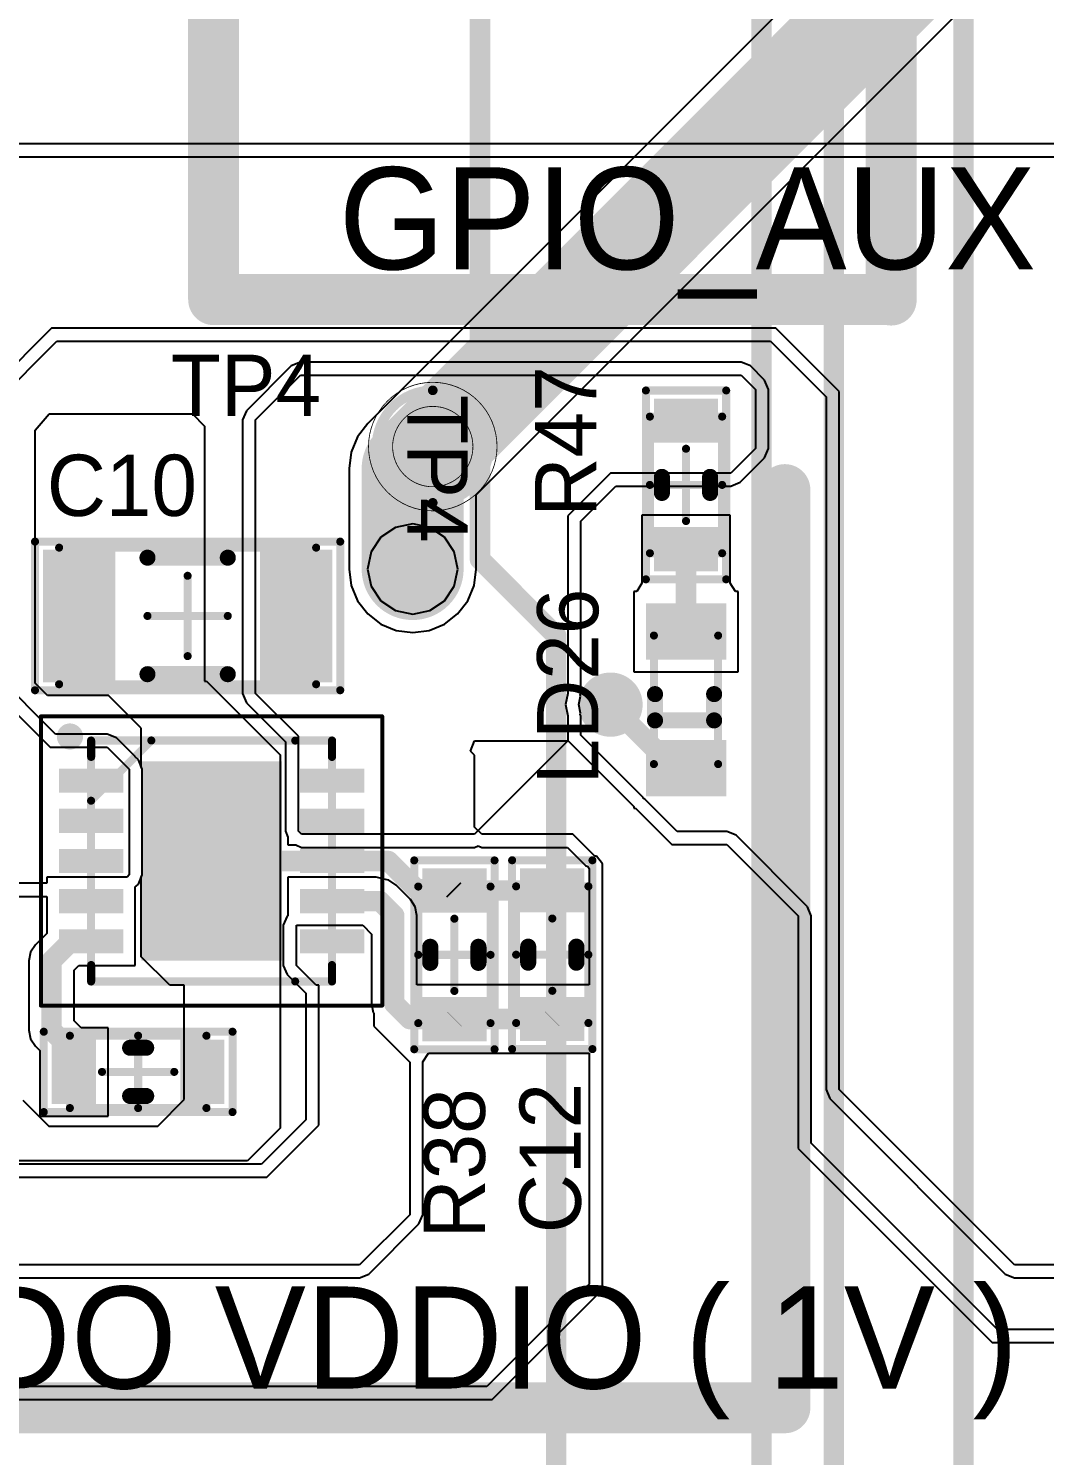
# Model space of a CAD drawing. Header units: millimetres. Extents: x 307 to 423, y 231 to 400.
# Drawn here: x 366.86 to 379.51, y 300.46 to 318.22 of the extents above; entities that cross this region are included whole.
import ezdxf

# ---------------------------------------------------------------- set-up
doc = ezdxf.new("R2010")
doc.units = ezdxf.units.MM
for name, color, linetype in [('BottomLayer', 5, 'Continuous'), ('Mechanical13', 56, 'Continuous'), ('Mechanical14', 56, 'Continuous'), ('Mechanical15', 56, 'Continuous'), ('Mechanical16', 56, 'Continuous'), ('Mechanical8', 56, 'Continuous'), ('MidLayer1', 16, 'Continuous'), ('MidLayer2', 76, 'Continuous'), ('MultiLayer', 9, 'Continuous'), ('TopLayer', 1, 'Continuous'), ('TopOverlay', 2, 'Continuous'), ('TopPaste', 8, 'Continuous'), ('TopSolder', 216, 'Continuous'), ('ViaHoleLayer', 16, 'Continuous')]:
    doc.layers.add(name, color=color, linetype=linetype)

# ---------------------------------------------------------------- blocks, each defined once
blk = doc.blocks.new('TP_SMD_1MM_391')
at = {"layer": 'Mechanical14'}
for points, const_width in [([(0.5, 0, 1), (-0.5, 0, 1)], 0.01), ([(-0.502, 0, 1), (-0.497, 0, 1)], 0.005), ([(0.497, 0, 1), (0.502, 0, 1)], 0.005)]:
    blk.add_lwpolyline(points, format="xyb", close=True, dxfattribs=dict(at, const_width=const_width))
at = {"layer": 'Mechanical16'}
for points, const_width in [([(0.8, 0, 1), (-0.8, 0, 1)], 0.01), ([(-0.803, 0, 1), (-0.798, 0, 1)], 0.005), ([(0.798, 0, 1), (0.803, 0, 1)], 0.005)]:
    blk.add_lwpolyline(points, format="xyb", close=True, dxfattribs=dict(at, const_width=const_width))
at = {"layer": 'TopLayer', "const_width": 0.5}
blk.add_lwpolyline([(-0.25, 0, 1), (0.25, 0, 1)], format="xyb", close=True, dxfattribs=at)
at = {"layer": 'TopOverlay'}
for points, const_width in [([(0.7, 0, 1), (-0.7, 0, 1)], 0.12), ([(-0.73, 0, 1), (-0.67, 0, 1)], 0.06), ([(0.67, 0, 1), (0.73, 0, 1)], 0.06)]:
    blk.add_lwpolyline(points, format="xyb", close=True, dxfattribs=dict(at, const_width=const_width))
at = {"layer": 'TopSolder', "const_width": 0.55}
blk.add_lwpolyline([(-0.275, 0, 1), (0.275, 0, 1)], format="xyb", close=True, dxfattribs=at)
at = {"layer": 'Mechanical14'}
blk.add_text('TP4', height=0.75, rotation=180, dxfattribs=at).set_placement((0.642, 0.315))
blk = doc.blocks.new('CC_NM_0603_403')
at = {"layer": 'Mechanical15', "const_width": 0.1}
for points in [[(-1.175, -0.5), (-1.175, 0.5)], [(1.175, 0.5), (-1.175, 0.5)], [(1.175, -0.5), (1.175, 0.5)], [(0, -0.45), (0, 0.45)], [(0.45, 0), (-0.45, 0)], [(1.175, -0.5), (-1.175, -0.5)]]:
    blk.add_lwpolyline(points, dxfattribs=at)
at = {"layer": 'Mechanical15', "const_width": 0.05}
for points in [[(-1.2, 0.5, 1), (-1.15, 0.5, 1)], [(-1.2, 0.5, 1), (-1.15, 0.5, 1)], [(1.15, 0.5, 1), (1.2, 0.5, 1)], [(1.15, 0.5, 1), (1.2, 0.5, 1)], [(-0.025, 0.45, 1), (0.025, 0.45, 1)], [(-0.475, 0, 1), (-0.425, 0, 1)], [(0.425, 0, 1), (0.475, 0, 1)], [(-1.2, -0.5, 1), (-1.15, -0.5, 1)], [(-1.2, -0.5, 1), (-1.15, -0.5, 1)], [(-0.025, -0.45, 1), (0.025, -0.45, 1)], [(1.15, -0.5, 1), (1.2, -0.5, 1)], [(1.15, -0.5, 1), (1.2, -0.5, 1)]]:
    blk.add_lwpolyline(points, format="xyb", close=True, dxfattribs=at)
at = {"layer": 'Mechanical8', "const_width": 0.1}
for points in [[(-0.85, -0.45), (-0.85, 0.45)], [(0.85, 0.45), (-0.85, 0.45)], [(0.85, -0.45), (0.85, 0.45)], [(0.85, -0.45), (-0.85, -0.45)]]:
    blk.add_lwpolyline(points, dxfattribs=at)
at = {"layer": 'Mechanical8', "const_width": 0.05}
for points in [[(-0.875, 0.45, 1), (-0.825, 0.45, 1)], [(-0.875, 0.45, 1), (-0.825, 0.45, 1)], [(0.825, 0.45, 1), (0.875, 0.45, 1)], [(0.825, 0.45, 1), (0.875, 0.45, 1)], [(-0.875, -0.45, 1), (-0.825, -0.45, 1)], [(-0.875, -0.45, 1), (-0.825, -0.45, 1)], [(0.825, -0.45, 1), (0.875, -0.45, 1)], [(0.825, -0.45, 1), (0.875, -0.45, 1)]]:
    blk.add_lwpolyline(points, format="xyb", close=True, dxfattribs=at)
at = {"layer": 'TopLayer'}
for points in [[(-0.525, -0.4), (-0.525, 0.4), (-1.075, -0.4), (-1.075, 0.4)], [(1.075, -0.4), (1.075, 0.4), (0.525, -0.4), (0.525, 0.4)]]:
    blk.add_solid(points, dxfattribs=at)
at = {"layer": 'TopOverlay', "const_width": 0.2}
for points in [[(0.1, 0.3), (-0.1, 0.3)], [(0.1, -0.3), (-0.1, -0.3)]]:
    blk.add_lwpolyline(points, dxfattribs=at)
at = {"layer": 'TopOverlay', "const_width": 0.1}
for points in [[(-0.15, 0.3, 1), (-0.05, 0.3, 1)], [(0.05, 0.3, 1), (0.15, 0.3, 1)], [(-0.15, -0.3, 1), (-0.05, -0.3, 1)], [(0.05, -0.3, 1), (0.15, -0.3, 1)]]:
    blk.add_lwpolyline(points, format="xyb", close=True, dxfattribs=at)
at = {"layer": 'TopPaste'}
for points in [[(-0.525, -0.4), (-0.525, 0.4), (-1.075, -0.4), (-1.075, 0.4)], [(1.075, -0.4), (1.075, 0.4), (0.525, -0.4), (0.525, 0.4)]]:
    blk.add_solid(points, dxfattribs=at)
at = {"layer": 'TopSolder'}
for points in [[(-0.525, -0.4), (-0.525, 0.4), (-1.075, -0.4), (-1.075, 0.4)], [(1.075, -0.4), (1.075, 0.4), (0.525, -0.4), (0.525, 0.4)]]:
    blk.add_solid(points, dxfattribs=at)
blk = doc.blocks.new('CC_NM_0603_411')
at = {"layer": 'Mechanical15', "const_width": 0.1}
for points in [[(-1.175, -0.5), (-1.175, 0.5)], [(1.175, 0.5), (-1.175, 0.5)], [(1.175, -0.5), (1.175, 0.5)], [(0, -0.45), (0, 0.45)], [(0.45, 0), (-0.45, 0)], [(1.175, -0.5), (-1.175, -0.5)]]:
    blk.add_lwpolyline(points, dxfattribs=at)
at = {"layer": 'Mechanical15', "const_width": 0.05}
for points in [[(-1.2, 0.5, 1), (-1.15, 0.5, 1)], [(-1.2, 0.5, 1), (-1.15, 0.5, 1)], [(1.15, 0.5, 1), (1.2, 0.5, 1)], [(1.15, 0.5, 1), (1.2, 0.5, 1)], [(-0.025, 0.45, 1), (0.025, 0.45, 1)], [(-0.475, 0, 1), (-0.425, 0, 1)], [(0.425, 0, 1), (0.475, 0, 1)], [(-1.2, -0.5, 1), (-1.15, -0.5, 1)], [(-1.2, -0.5, 1), (-1.15, -0.5, 1)], [(-0.025, -0.45, 1), (0.025, -0.45, 1)], [(1.15, -0.5, 1), (1.2, -0.5, 1)], [(1.15, -0.5, 1), (1.2, -0.5, 1)]]:
    blk.add_lwpolyline(points, format="xyb", close=True, dxfattribs=at)
at = {"layer": 'Mechanical8', "const_width": 0.1}
for points in [[(-0.85, -0.45), (-0.85, 0.45)], [(0.85, 0.45), (-0.85, 0.45)], [(0.85, -0.45), (0.85, 0.45)], [(0.85, -0.45), (-0.85, -0.45)]]:
    blk.add_lwpolyline(points, dxfattribs=at)
at = {"layer": 'Mechanical8', "const_width": 0.05}
for points in [[(-0.875, 0.45, 1), (-0.825, 0.45, 1)], [(-0.875, 0.45, 1), (-0.825, 0.45, 1)], [(0.825, 0.45, 1), (0.875, 0.45, 1)], [(0.825, 0.45, 1), (0.875, 0.45, 1)], [(-0.875, -0.45, 1), (-0.825, -0.45, 1)], [(-0.875, -0.45, 1), (-0.825, -0.45, 1)], [(0.825, -0.45, 1), (0.875, -0.45, 1)], [(0.825, -0.45, 1), (0.875, -0.45, 1)]]:
    blk.add_lwpolyline(points, format="xyb", close=True, dxfattribs=at)
at = {"layer": 'TopLayer'}
for points in [[(-0.525, -0.4), (-0.525, 0.4), (-1.075, -0.4), (-1.075, 0.4)], [(1.075, -0.4), (1.075, 0.4), (0.525, -0.4), (0.525, 0.4)]]:
    blk.add_solid(points, dxfattribs=at)
at = {"layer": 'TopOverlay', "const_width": 0.2}
for points in [[(0.1, 0.3), (-0.1, 0.3)], [(0.1, -0.3), (-0.1, -0.3)]]:
    blk.add_lwpolyline(points, dxfattribs=at)
at = {"layer": 'TopOverlay', "const_width": 0.1}
for points in [[(-0.15, 0.3, 1), (-0.05, 0.3, 1)], [(0.05, 0.3, 1), (0.15, 0.3, 1)], [(-0.15, -0.3, 1), (-0.05, -0.3, 1)], [(0.05, -0.3, 1), (0.15, -0.3, 1)]]:
    blk.add_lwpolyline(points, format="xyb", close=True, dxfattribs=at)
at = {"layer": 'TopPaste'}
for points in [[(-0.525, -0.4), (-0.525, 0.4), (-1.075, -0.4), (-1.075, 0.4)], [(1.075, -0.4), (1.075, 0.4), (0.525, -0.4), (0.525, 0.4)]]:
    blk.add_solid(points, dxfattribs=at)
at = {"layer": 'TopSolder'}
for points in [[(-0.525, -0.4), (-0.525, 0.4), (-1.075, -0.4), (-1.075, 0.4)], [(1.075, -0.4), (1.075, 0.4), (0.525, -0.4), (0.525, 0.4)]]:
    blk.add_solid(points, dxfattribs=at)
blk = doc.blocks.new('LED_0603_GREEN_413')
at = {"layer": 'Mechanical8', "const_width": 0.1}
for points in [[(0.8, 0.4), (-0.8, 0.4)], [(-0.8, -0.4), (-0.8, 0.4)], [(0.8, -0.4), (0.8, 0.4)], [(0.8, -0.4), (-0.8, -0.4)]]:
    blk.add_lwpolyline(points, dxfattribs=at)
at = {"layer": 'Mechanical8', "const_width": 0.05}
for points in [[(-0.825, 0.4, 1), (-0.775, 0.4, 1)], [(-0.825, 0.4, 1), (-0.775, 0.4, 1)], [(0.775, 0.4, 1), (0.825, 0.4, 1)], [(0.775, 0.4, 1), (0.825, 0.4, 1)], [(-0.825, -0.4, 1), (-0.775, -0.4, 1)], [(-0.825, -0.4, 1), (-0.775, -0.4, 1)], [(0.775, -0.4, 1), (0.825, -0.4, 1)], [(0.775, -0.4, 1), (0.825, -0.4, 1)]]:
    blk.add_lwpolyline(points, format="xyb", close=True, dxfattribs=at)
at = {"layer": 'TopLayer'}
for points in [[(-0.5, -0.5), (-0.5, 0.5), (-1.2, -0.5), (-1.2, 0.5)], [(1.2, -0.5), (1.2, 0.5), (0.5, -0.5), (0.5, 0.5)]]:
    blk.add_solid(points, dxfattribs=at)
at = {"layer": 'TopOverlay', "const_width": 0.2}
for points in [[(0.256, 0.35), (-0.071, 0.35)], [(0.256, -0.386), (0.256, 0.35)], [(0.256, -0.386), (-0.071, -0.386)]]:
    blk.add_lwpolyline(points, dxfattribs=at)
at = {"layer": 'TopOverlay', "const_width": 0.1}
for points in [[(-0.121, 0.35, 1), (-0.021, 0.35, 1)], [(0.206, 0.35, 1), (0.306, 0.35, 1)], [(0.206, 0.35, 1), (0.306, 0.35, 1)], [(-0.121, -0.386, 1), (-0.021, -0.386, 1)], [(0.206, -0.386, 1), (0.306, -0.386, 1)], [(0.206, -0.386, 1), (0.306, -0.386, 1)]]:
    blk.add_lwpolyline(points, format="xyb", close=True, dxfattribs=at)
at = {"layer": 'TopPaste'}
for points in [[(-0.5, -0.5), (-0.5, 0.5), (-1.2, -0.5), (-1.2, 0.5)], [(1.2, -0.5), (1.2, 0.5), (0.5, -0.5), (0.5, 0.5)]]:
    blk.add_solid(points, dxfattribs=at)
at = {"layer": 'TopSolder'}
for points in [[(-0.5, -0.5), (-0.5, 0.5), (-1.2, -0.5), (-1.2, 0.5)], [(1.2, -0.5), (1.2, 0.5), (0.5, -0.5), (0.5, 0.5)]]:
    blk.add_solid(points, dxfattribs=at)
blk = doc.blocks.new('CC_NM_0603_424')
at = {"layer": 'Mechanical15', "const_width": 0.1}
for points in [[(1.175, 0.5), (-1.175, 0.5)], [(-1.175, 0.5), (-1.175, -0.5)], [(1.175, 0.5), (1.175, -0.5)], [(0, 0.45), (0, -0.45)], [(0.45, 0), (-0.45, 0)], [(1.175, -0.5), (-1.175, -0.5)]]:
    blk.add_lwpolyline(points, dxfattribs=at)
at = {"layer": 'Mechanical15', "const_width": 0.05}
for points in [[(-1.2, 0.5, 1), (-1.15, 0.5, 1)], [(-1.2, 0.5, 1), (-1.15, 0.5, 1)], [(1.15, 0.5, 1), (1.2, 0.5, 1)], [(1.15, 0.5, 1), (1.2, 0.5, 1)], [(-0.025, 0.45, 1), (0.025, 0.45, 1)], [(-0.475, 0, 1), (-0.425, 0, 1)], [(0.425, 0, 1), (0.475, 0, 1)], [(-1.2, -0.5, 1), (-1.15, -0.5, 1)], [(-1.2, -0.5, 1), (-1.15, -0.5, 1)], [(-0.025, -0.45, 1), (0.025, -0.45, 1)], [(1.15, -0.5, 1), (1.2, -0.5, 1)], [(1.15, -0.5, 1), (1.2, -0.5, 1)]]:
    blk.add_lwpolyline(points, format="xyb", close=True, dxfattribs=at)
at = {"layer": 'Mechanical8', "const_width": 0.1}
for points in [[(0.85, 0.45), (-0.85, 0.45)], [(-0.85, 0.45), (-0.85, -0.45)], [(0.85, 0.45), (0.85, -0.45)], [(0.85, -0.45), (-0.85, -0.45)]]:
    blk.add_lwpolyline(points, dxfattribs=at)
at = {"layer": 'Mechanical8', "const_width": 0.05}
for points in [[(-0.875, 0.45, 1), (-0.825, 0.45, 1)], [(-0.875, 0.45, 1), (-0.825, 0.45, 1)], [(0.825, 0.45, 1), (0.875, 0.45, 1)], [(0.825, 0.45, 1), (0.875, 0.45, 1)], [(-0.875, -0.45, 1), (-0.825, -0.45, 1)], [(-0.875, -0.45, 1), (-0.825, -0.45, 1)], [(0.825, -0.45, 1), (0.875, -0.45, 1)], [(0.825, -0.45, 1), (0.875, -0.45, 1)]]:
    blk.add_lwpolyline(points, format="xyb", close=True, dxfattribs=at)
at = {"layer": 'TopLayer'}
for points in [[(-0.525, -0.4), (-0.525, 0.4), (-1.075, -0.4), (-1.075, 0.4)], [(1.075, -0.4), (1.075, 0.4), (0.525, -0.4), (0.525, 0.4)]]:
    blk.add_solid(points, dxfattribs=at)
at = {"layer": 'TopOverlay', "const_width": 0.2}
for points in [[(0.1, 0.3), (-0.1, 0.3)], [(0.1, -0.3), (-0.1, -0.3)]]:
    blk.add_lwpolyline(points, dxfattribs=at)
at = {"layer": 'TopOverlay', "const_width": 0.1}
for points in [[(-0.15, 0.3, 1), (-0.05, 0.3, 1)], [(0.05, 0.3, 1), (0.15, 0.3, 1)], [(-0.15, -0.3, 1), (-0.05, -0.3, 1)], [(0.05, -0.3, 1), (0.15, -0.3, 1)]]:
    blk.add_lwpolyline(points, format="xyb", close=True, dxfattribs=at)
at = {"layer": 'TopPaste'}
for points in [[(-0.525, -0.4), (-0.525, 0.4), (-1.075, -0.4), (-1.075, 0.4)], [(1.075, -0.4), (1.075, 0.4), (0.525, -0.4), (0.525, 0.4)]]:
    blk.add_solid(points, dxfattribs=at)
at = {"layer": 'TopSolder'}
for points in [[(-0.525, -0.4), (-0.525, 0.4), (-1.075, -0.4), (-1.075, 0.4)], [(1.075, -0.4), (1.075, 0.4), (0.525, -0.4), (0.525, 0.4)]]:
    blk.add_solid(points, dxfattribs=at)
blk = doc.blocks.new('CC_NM_0603_425')
at = {"layer": 'Mechanical15', "const_width": 0.1}
for points in [[(-1.175, -0.5), (-1.175, 0.5)], [(1.175, 0.5), (-1.175, 0.5)], [(1.175, -0.5), (1.175, 0.5)], [(0, -0.45), (0, 0.45)], [(0.45, 0), (-0.45, 0)], [(1.175, -0.5), (-1.175, -0.5)]]:
    blk.add_lwpolyline(points, dxfattribs=at)
at = {"layer": 'Mechanical15', "const_width": 0.05}
for points in [[(-1.2, 0.5, 1), (-1.15, 0.5, 1)], [(-1.2, 0.5, 1), (-1.15, 0.5, 1)], [(1.15, 0.5, 1), (1.2, 0.5, 1)], [(1.15, 0.5, 1), (1.2, 0.5, 1)], [(-0.025, 0.45, 1), (0.025, 0.45, 1)], [(-0.475, 0, 1), (-0.425, 0, 1)], [(0.425, 0, 1), (0.475, 0, 1)], [(-1.2, -0.5, 1), (-1.15, -0.5, 1)], [(-1.2, -0.5, 1), (-1.15, -0.5, 1)], [(-0.025, -0.45, 1), (0.025, -0.45, 1)], [(1.15, -0.5, 1), (1.2, -0.5, 1)], [(1.15, -0.5, 1), (1.2, -0.5, 1)]]:
    blk.add_lwpolyline(points, format="xyb", close=True, dxfattribs=at)
at = {"layer": 'Mechanical8', "const_width": 0.1}
for points in [[(-0.85, -0.45), (-0.85, 0.45)], [(0.85, 0.45), (-0.85, 0.45)], [(0.85, -0.45), (0.85, 0.45)], [(0.85, -0.45), (-0.85, -0.45)]]:
    blk.add_lwpolyline(points, dxfattribs=at)
at = {"layer": 'Mechanical8', "const_width": 0.05}
for points in [[(-0.875, 0.45, 1), (-0.825, 0.45, 1)], [(-0.875, 0.45, 1), (-0.825, 0.45, 1)], [(0.825, 0.45, 1), (0.875, 0.45, 1)], [(0.825, 0.45, 1), (0.875, 0.45, 1)], [(-0.875, -0.45, 1), (-0.825, -0.45, 1)], [(-0.875, -0.45, 1), (-0.825, -0.45, 1)], [(0.825, -0.45, 1), (0.875, -0.45, 1)], [(0.825, -0.45, 1), (0.875, -0.45, 1)]]:
    blk.add_lwpolyline(points, format="xyb", close=True, dxfattribs=at)
at = {"layer": 'TopLayer'}
for points in [[(-0.525, -0.4), (-0.525, 0.4), (-1.075, -0.4), (-1.075, 0.4)], [(1.075, -0.4), (1.075, 0.4), (0.525, -0.4), (0.525, 0.4)]]:
    blk.add_solid(points, dxfattribs=at)
at = {"layer": 'TopOverlay', "const_width": 0.2}
for points in [[(0.1, 0.3), (-0.1, 0.3)], [(0.1, -0.3), (-0.1, -0.3)]]:
    blk.add_lwpolyline(points, dxfattribs=at)
at = {"layer": 'TopOverlay', "const_width": 0.1}
for points in [[(-0.15, 0.3, 1), (-0.05, 0.3, 1)], [(0.05, 0.3, 1), (0.15, 0.3, 1)], [(-0.15, -0.3, 1), (-0.05, -0.3, 1)], [(0.05, -0.3, 1), (0.15, -0.3, 1)]]:
    blk.add_lwpolyline(points, format="xyb", close=True, dxfattribs=at)
at = {"layer": 'TopPaste'}
for points in [[(-0.525, -0.4), (-0.525, 0.4), (-1.075, -0.4), (-1.075, 0.4)], [(1.075, -0.4), (1.075, 0.4), (0.525, -0.4), (0.525, 0.4)]]:
    blk.add_solid(points, dxfattribs=at)
at = {"layer": 'TopSolder'}
for points in [[(-0.525, -0.4), (-0.525, 0.4), (-1.075, -0.4), (-1.075, 0.4)], [(1.075, -0.4), (1.075, 0.4), (0.525, -0.4), (0.525, 0.4)]]:
    blk.add_solid(points, dxfattribs=at)
blk = doc.blocks.new('CC_NM_1206_427')
at = {"layer": 'Mechanical15', "const_width": 0.1}
for points in [[(-1.9, -0.925), (-1.9, 0.925)], [(-1.9, 0.925), (1.9, 0.925)], [(1.9, -0.925), (1.9, 0.925)], [(0, -0.5), (0, 0.5)], [(-0.5, 0), (0.5, 0)], [(-1.9, -0.925), (1.9, -0.925)]]:
    blk.add_lwpolyline(points, dxfattribs=at)
at = {"layer": 'Mechanical15', "const_width": 0.05}
for points in [[(-1.925, 0.925, 1), (-1.875, 0.925, 1)], [(-1.925, 0.925, 1), (-1.875, 0.925, 1)], [(1.875, 0.925, 1), (1.925, 0.925, 1)], [(1.875, 0.925, 1), (1.925, 0.925, 1)], [(-0.025, 0.5, 1), (0.025, 0.5, 1)], [(-0.525, 0, 1), (-0.475, 0, 1)], [(0.475, 0, 1), (0.525, 0, 1)], [(-0.025, -0.5, 1), (0.025, -0.5, 1)], [(-1.925, -0.925, 1), (-1.875, -0.925, 1)], [(-1.925, -0.925, 1), (-1.875, -0.925, 1)], [(1.875, -0.925, 1), (1.925, -0.925, 1)], [(1.875, -0.925, 1), (1.925, -0.925, 1)]]:
    blk.add_lwpolyline(points, format="xyb", close=True, dxfattribs=at)
at = {"layer": 'Mechanical8', "const_width": 0.1}
for points in [[(-1.6, -0.85), (-1.6, 0.85)], [(-1.6, 0.85), (1.6, 0.85)], [(1.6, -0.85), (1.6, 0.85)], [(-1.6, -0.85), (1.6, -0.85)]]:
    blk.add_lwpolyline(points, dxfattribs=at)
at = {"layer": 'Mechanical8', "const_width": 0.05}
for points in [[(-1.625, 0.85, 1), (-1.575, 0.85, 1)], [(-1.625, 0.85, 1), (-1.575, 0.85, 1)], [(1.575, 0.85, 1), (1.625, 0.85, 1)], [(1.575, 0.85, 1), (1.625, 0.85, 1)], [(-1.625, -0.85, 1), (-1.575, -0.85, 1)], [(-1.625, -0.85, 1), (-1.575, -0.85, 1)], [(1.575, -0.85, 1), (1.625, -0.85, 1)], [(1.575, -0.85, 1), (1.625, -0.85, 1)]]:
    blk.add_lwpolyline(points, format="xyb", close=True, dxfattribs=at)
at = {"layer": 'TopLayer'}
for points in [[(-0.9, -0.825), (-0.9, 0.825), (-1.8, -0.825), (-1.8, 0.825)], [(1.8, -0.825), (1.8, 0.825), (0.9, -0.825), (0.9, 0.825)]]:
    blk.add_solid(points, dxfattribs=at)
at = {"layer": 'TopOverlay', "const_width": 0.2}
for points in [[(-0.5, 0.725), (0.5, 0.725)], [(-0.5, -0.725), (0.5, -0.725)]]:
    blk.add_lwpolyline(points, dxfattribs=at)
at = {"layer": 'TopOverlay', "const_width": 0.1}
for points in [[(-0.55, 0.725, 1), (-0.45, 0.725, 1)], [(0.45, 0.725, 1), (0.55, 0.725, 1)], [(-0.55, -0.725, 1), (-0.45, -0.725, 1)], [(0.45, -0.725, 1), (0.55, -0.725, 1)]]:
    blk.add_lwpolyline(points, format="xyb", close=True, dxfattribs=at)
at = {"layer": 'TopPaste'}
for points in [[(-0.9, -0.825), (-0.9, 0.825), (-1.8, -0.825), (-1.8, 0.825)], [(1.8, -0.825), (1.8, 0.825), (0.9, -0.825), (0.9, 0.825)]]:
    blk.add_solid(points, dxfattribs=at)
at = {"layer": 'TopSolder'}
for points in [[(-0.9, -0.825), (-0.9, 0.825), (-1.8, -0.825), (-1.8, 0.825)], [(1.8, -0.825), (1.8, 0.825), (0.9, -0.825), (0.9, 0.825)]]:
    blk.add_solid(points, dxfattribs=at)
blk = doc.blocks.new('SON50P300X300X80_11N_431')
at = {"layer": 'Mechanical13', "const_width": 0.1}
for points in [[(-1.5, -1.5), (-1.5, 1.5)], [(-1.5, 0.75), (-0.75, 1.5)], [(-1.5, 1.5), (1.5, 1.5)], [(1.5, -1.5), (1.5, 1.5)], [(-1.5, -1.5), (1.5, -1.5)]]:
    blk.add_lwpolyline(points, dxfattribs=at)
at = {"layer": 'Mechanical13', "const_width": 0.05}
for points in [[(-1.525, 1.5, 1), (-1.475, 1.5, 1)], [(-1.525, 1.5, 1), (-1.475, 1.5, 1)], [(-0.775, 1.5, 1), (-0.725, 1.5, 1)], [(1.475, 1.5, 1), (1.525, 1.5, 1)], [(1.475, 1.5, 1), (1.525, 1.5, 1)], [(-1.525, 0.75, 1), (-1.475, 0.75, 1)], [(-1.525, -1.5, 1), (-1.475, -1.5, 1)], [(-1.525, -1.5, 1), (-1.475, -1.5, 1)], [(1.475, -1.5, 1), (1.525, -1.5, 1)], [(1.475, -1.5, 1), (1.525, -1.5, 1)]]:
    blk.add_lwpolyline(points, format="xyb", close=True, dxfattribs=at)
at = {"layer": 'Mechanical15', "const_width": 0.05}
for points in [[(-2.125, -1.8), (-2.125, 1.8)], [(-2.125, 1.8), (2.125, 1.8)], [(2.125, -1.8), (2.125, 1.8)], [(-2.125, -1.8), (2.125, -1.8)]]:
    blk.add_lwpolyline(points, dxfattribs=at)
at = {"layer": 'Mechanical15', "const_width": 0.025}
for points in [[(-2.137, 1.8, 1), (-2.113, 1.8, 1)], [(-2.137, 1.8, 1), (-2.113, 1.8, 1)], [(2.113, 1.8, 1), (2.137, 1.8, 1)], [(2.113, 1.8, 1), (2.137, 1.8, 1)], [(-2.137, -1.8, 1), (-2.113, -1.8, 1)], [(-2.137, -1.8, 1), (-2.113, -1.8, 1)], [(2.113, -1.8, 1), (2.137, -1.8, 1)], [(2.113, -1.8, 1), (2.137, -1.8, 1)]]:
    blk.add_lwpolyline(points, format="xyb", close=True, dxfattribs=at)
at = {"layer": 'TopLayer'}
for points in [[(-1.9, 0.85), (-1.1, 0.85), (-1.9, 1.15), (-1.1, 1.15)], [(-0.875, -1.24), (0.875, -1.24), (-0.875, 1.24), (0.875, 1.24)], [(1.1, 0.85), (1.9, 0.85), (1.1, 1.15), (1.9, 1.15)], [(-1.9, 0.35), (-1.1, 0.35), (-1.9, 0.65), (-1.1, 0.65)], [(1.1, 0.35), (1.9, 0.35), (1.1, 0.65), (1.9, 0.65)], [(-1.9, -0.15), (-1.1, -0.15), (-1.9, 0.15), (-1.1, 0.15)], [(1.1, -0.15), (1.9, -0.15), (1.1, 0.15), (1.9, 0.15)], [(-1.9, -0.65), (-1.1, -0.65), (-1.9, -0.35), (-1.1, -0.35)], [(1.1, -0.65), (1.9, -0.65), (1.1, -0.35), (1.9, -0.35)], [(-1.9, -1.15), (-1.1, -1.15), (-1.9, -0.85), (-1.1, -0.85)], [(1.1, -1.15), (1.9, -1.15), (1.1, -0.85), (1.9, -0.85)]]:
    blk.add_solid(points, dxfattribs=at)
at = {"layer": 'TopOverlay'}
for points, const_width in [([(-1.727, 1.549, 1), (-1.799, 1.549, 1)], 0.254), ([(-1.863, 1.549, 1), (-1.736, 1.549, 1)], 0.127), ([(-1.791, 1.549, 1), (-1.664, 1.549, 1)], 0.127), ([(-1.524, 1.499, 1), (-1.474, 1.499, 1)], 0.05), ([(-1.524, 1.499, 1), (-1.474, 1.499, 1)], 0.05), ([(1.016, 1.499, 1), (1.066, 1.499, 1)], 0.05), ([(1.016, 1.499, 1), (1.066, 1.499, 1)], 0.05), ([(1.474, 1.499, 1), (1.524, 1.499, 1)], 0.05), ([(1.474, 1.499, 1), (1.524, 1.499, 1)], 0.05), ([(-1.524, 1.295, 1), (-1.474, 1.295, 1)], 0.05), ([(1.474, 1.295, 1), (1.524, 1.295, 1)], 0.05), ([(-1.524, -1.295, 1), (-1.474, -1.295, 1)], 0.05), ([(1.474, -1.295, 1), (1.524, -1.295, 1)], 0.05), ([(-1.524, -1.499, 1), (-1.474, -1.499, 1)], 0.05), ([(-1.524, -1.499, 1), (-1.474, -1.499, 1)], 0.05), ([(1.016, -1.499, 1), (1.066, -1.499, 1)], 0.05), ([(1.016, -1.499, 1), (1.066, -1.499, 1)], 0.05), ([(1.474, -1.499, 1), (1.524, -1.499, 1)], 0.05), ([(1.474, -1.499, 1), (1.524, -1.499, 1)], 0.05)]:
    blk.add_lwpolyline(points, format="xyb", close=True, dxfattribs=dict(at, const_width=const_width))
at = {"layer": 'TopOverlay', "const_width": 0.1}
for points in [[(-1.499, 1.295), (-1.499, 1.499)], [(-1.499, 1.499), (1.041, 1.499)], [(1.041, 1.499), (1.499, 1.499)], [(1.499, 1.295), (1.499, 1.499)], [(-1.499, -1.499), (-1.499, -1.295)], [(1.499, -1.499), (1.499, -1.295)], [(-1.499, -1.499), (1.041, -1.499)], [(1.041, -1.499), (1.499, -1.499)]]:
    blk.add_lwpolyline(points, dxfattribs=at)
at = {"layer": 'TopPaste'}
for points in [[(-1.9, 0.85), (-1.1, 0.85), (-1.9, 1.15), (-1.1, 1.15)], [(-0.875, -1.24), (0.875, -1.24), (-0.875, 1.24), (0.875, 1.24)], [(1.1, 0.85), (1.9, 0.85), (1.1, 1.15), (1.9, 1.15)], [(-1.9, 0.35), (-1.1, 0.35), (-1.9, 0.65), (-1.1, 0.65)], [(1.1, 0.35), (1.9, 0.35), (1.1, 0.65), (1.9, 0.65)], [(-1.9, -0.15), (-1.1, -0.15), (-1.9, 0.15), (-1.1, 0.15)], [(1.1, -0.15), (1.9, -0.15), (1.1, 0.15), (1.9, 0.15)], [(-1.9, -0.65), (-1.1, -0.65), (-1.9, -0.35), (-1.1, -0.35)], [(1.1, -0.65), (1.9, -0.65), (1.1, -0.35), (1.9, -0.35)], [(-1.9, -1.15), (-1.1, -1.15), (-1.9, -0.85), (-1.1, -0.85)], [(1.1, -1.15), (1.9, -1.15), (1.1, -0.85), (1.9, -0.85)]]:
    blk.add_solid(points, dxfattribs=at)
at = {"layer": 'TopSolder'}
for points in [[(-1.9, 0.85), (-1.1, 0.85), (-1.9, 1.15), (-1.1, 1.15)], [(-0.875, -1.24), (0.875, -1.24), (-0.875, 1.24), (0.875, 1.24)], [(1.1, 0.85), (1.9, 0.85), (1.1, 1.15), (1.9, 1.15)], [(-1.9, 0.35), (-1.1, 0.35), (-1.9, 0.65), (-1.1, 0.65)], [(1.1, 0.35), (1.9, 0.35), (1.1, 0.65), (1.9, 0.65)], [(-1.9, -0.15), (-1.1, -0.15), (-1.9, 0.15), (-1.1, 0.15)], [(1.1, -0.15), (1.9, -0.15), (1.1, 0.15), (1.9, 0.15)], [(-1.9, -0.65), (-1.1, -0.65), (-1.9, -0.35), (-1.1, -0.35)], [(1.1, -0.65), (1.9, -0.65), (1.1, -0.35), (1.9, -0.35)], [(-1.9, -1.15), (-1.1, -1.15), (-1.9, -0.85), (-1.1, -0.85)], [(1.1, -1.15), (1.9, -1.15), (1.1, -0.85), (1.9, -0.85)]]:
    blk.add_solid(points, dxfattribs=at)

msp = doc.modelspace()

# ---------------------------------------------------------------- linework, layer by layer
at = {"layer": 'BottomLayer'}
for p, q in [((371.641, 312.054), (371.426, 312.011)), ((371.855, 312.011), (371.641, 312.054)), ((371.244, 311.89), (371.122, 311.708)), ((371.426, 312.011), (371.244, 311.89)), ((372.037, 311.89), (371.855, 312.011)), ((372.159, 311.708), (372.037, 311.89)), ((371.122, 311.708), (371.08, 311.493)), ((372.201, 311.493), (372.159, 311.708)), ((371.08, 311.493), (371.122, 311.279)), ((372.159, 311.279), (372.201, 311.493)), ((371.122, 311.279), (371.244, 311.097)), ((372.037, 311.097), (372.159, 311.279)), ((371.244, 311.097), (371.426, 310.975)), ((371.855, 310.975), (372.037, 311.097)), ((371.426, 310.975), (371.641, 310.933)), ((371.641, 310.933), (371.855, 310.975))]:
    msp.add_line(p, q, dxfattribs=at)
at = {"layer": 'BottomLayer', "const_width": 0.4}
for points in [[(371.441, 311.493, 1), (371.841, 311.493, 1)], [(373.904, 309.805, 1), (374.304, 309.805, 1)], [(368.937, 307.859, 1), (369.337, 307.859, 1)]]:
    msp.add_lwpolyline(points, format="xyb", close=True, dxfattribs=at)
at = {"layer": 'MidLayer1'}
for p, q in [((387.587, 329.81), (371.081, 313.303)), ((372.432, 312.416), (388.939, 328.922)), ((371.081, 313.303), (370.955, 313.139)), ((370.955, 313.139), (370.876, 312.948)), ((370.876, 312.948), (370.849, 312.743)), ((370.849, 312.743), (370.849, 311.493)), ((372.432, 311.493), (372.432, 312.416)), ((370.849, 311.493), (370.876, 311.288)), ((372.405, 311.288), (372.432, 311.493)), ((370.876, 311.288), (370.955, 311.098)), ((372.326, 311.098), (372.405, 311.288)), ((370.955, 311.098), (371.081, 310.934)), ((372.2, 310.934), (372.326, 311.098)), ((371.081, 310.934), (371.245, 310.808)), ((371.245, 310.808), (371.436, 310.729)), ((371.846, 310.729), (372.036, 310.808)), ((372.036, 310.808), (372.2, 310.934)), ((371.436, 310.729), (371.641, 310.702)), ((371.641, 310.702), (371.846, 310.729))]:
    msp.add_line(p, q, dxfattribs=at)
at = {"layer": 'MidLayer1', "const_width": 1.27}
for points in [[(371.641, 312.743), (388.379, 329.482)], [(371.641, 311.493), (371.641, 312.743)]]:
    msp.add_lwpolyline(points, dxfattribs=at)
at = {"layer": 'MidLayer1'}
for points, const_width in [([(371.323, 312.743, 1), (371.958, 312.743, 1)], 0.635), ([(371.323, 312.743, 1), (371.958, 312.743, 1)], 0.635), ([(371.323, 311.493, 1), (371.958, 311.493, 1)], 0.635), ([(371.441, 311.493, 1), (371.841, 311.493, 1)], 0.4), ([(373.904, 309.805, 1), (374.304, 309.805, 1)], 0.4), ([(368.937, 307.859, 1), (369.337, 307.859, 1)], 0.4)]:
    msp.add_lwpolyline(points, format="xyb", close=True, dxfattribs=dict(at, const_width=const_width))
at = {"layer": 'MidLayer2', "const_width": 0.254}
for points in [[(378.499, 281.674), (378.499, 329.146)], [(372.479, 311.613), (372.479, 327.013)], [(375.984, 325.667), (375.984, 281.826)], [(376.883, 282.274), (376.883, 325.682)], [(372.479, 311.613), (373.427, 310.664)], [(373.427, 281.589), (373.427, 310.664)]]:
    msp.add_lwpolyline(points, dxfattribs=at)
at = {"layer": 'MidLayer2'}
for points, const_width in [([(371.441, 311.493, 1), (371.841, 311.493, 1)], 0.4), ([(372.415, 311.613, 1), (372.542, 311.613, 1)], 0.127), ([(372.415, 311.613, 1), (372.542, 311.613, 1)], 0.127), ([(373.364, 310.664, 1), (373.491, 310.664, 1)], 0.127), ([(373.364, 310.664, 1), (373.491, 310.664, 1)], 0.127), ([(373.904, 309.805, 1), (374.304, 309.805, 1)], 0.4), ([(368.937, 307.859, 1), (369.337, 307.859, 1)], 0.4)]:
    msp.add_lwpolyline(points, format="xyb", close=True, dxfattribs=dict(at, const_width=const_width))
at = {"layer": 'MultiLayer', "const_width": 0.4}
for points in [[(371.441, 311.493, 1), (371.841, 311.493, 1)], [(373.904, 309.805, 1), (374.304, 309.805, 1)], [(368.937, 307.859, 1), (369.337, 307.859, 1)]]:
    msp.add_lwpolyline(points, format="xyb", close=True, dxfattribs=at)
at = {"layer": 'TopLayer'}
for p, q in [((384.899, 316.787), (350.178, 316.787)), ((350.178, 316.624), (384.899, 316.624)), ((367.145, 314.491), (366.205, 313.551)), ((376.162, 314.491), (367.145, 314.491)), ((376.949, 313.703), (376.162, 314.491)), ((366.367, 313.484), (367.212, 314.328)), ((367.212, 314.328), (376.095, 314.328)), ((376.095, 314.328), (376.787, 313.636)), ((370.129, 314.021), (369.57, 313.462)), ((370.244, 314.069), (370.129, 314.021)), ((375.73, 314.069), (370.244, 314.069)), ((375.786, 314.046), (375.73, 314.069)), ((375.845, 314.021), (375.786, 314.046)), ((376.023, 313.843), (375.845, 314.021)), ((369.685, 313.348), (370.244, 313.906)), ((370.244, 313.906), (375.73, 313.906)), ((375.73, 313.906), (375.908, 313.729)), ((376.047, 313.784), (376.023, 313.843)), ((376.023, 313.843), (376.023, 313.843)), ((376.023, 313.843), (376.023, 313.843)), ((375.908, 313.729), (375.908, 312.992)), ((376.07, 313.729), (376.047, 313.784)), ((376.07, 312.992), (376.07, 313.729)), ((376.07, 313.729), (376.07, 313.729)), ((376.07, 313.729), (376.07, 313.729)), ((376.949, 305.016), (376.949, 313.703)), ((376.787, 313.636), (376.787, 305.016)), ((366.942, 313.221), (367.114, 313.424)), ((367.114, 313.424), (368.898, 313.424)), ((368.898, 313.424), (369.05, 313.271)), ((369.57, 313.462), (369.522, 313.348)), ((369.522, 313.348), (369.522, 309.944)), ((369.685, 309.944), (369.685, 313.348)), ((366.942, 310.071), (366.942, 313.221)), ((369.05, 313.271), (369.05, 310.096)), ((375.908, 312.992), (375.603, 312.687)), ((376.023, 312.877), (376.07, 312.992)), ((375.718, 312.572), (376.023, 312.877)), ((374.104, 312.687), (373.571, 312.154)), ((375.603, 312.687), (374.104, 312.687)), ((373.733, 312.087), (374.172, 312.525)), ((374.172, 312.525), (375.603, 312.525)), ((375.603, 312.525), (375.718, 312.572)), ((373.571, 312.154), (373.571, 309.942)), ((373.733, 309.942), (373.733, 312.087)), ((375.594, 312.165), (374.494, 312.165)), ((374.494, 312.165), (374.494, 311.315)), ((375.594, 311.315), (375.594, 312.165)), ((374.43, 311.215), (374.394, 311.215)), ((374.394, 311.215), (374.394, 310.215)), ((374.494, 311.315), (374.43, 311.215)), ((375.659, 311.215), (375.594, 311.315)), ((375.694, 311.215), (375.659, 311.215)), ((375.694, 310.215), (375.694, 311.215)), ((366.205, 310.198), (367.127, 309.276)), ((367.194, 309.439), (366.367, 310.265)), ((369.05, 310.096), (369.075, 310.096)), ((369.075, 310.096), (369.99, 309.182)), ((374.394, 310.215), (375.694, 310.215)), ((367.094, 309.919), (366.942, 310.071)), ((367.852, 309.919), (367.094, 309.919)), ((368.259, 309.512), (367.852, 309.919)), ((369.522, 309.944), (369.57, 309.829)), ((370.218, 309.411), (369.685, 309.944)), ((373.571, 309.942), (373.544, 309.805)), ((373.727, 309.927), (373.733, 309.942)), ((373.73, 309.911), (373.727, 309.927)), ((369.57, 309.829), (370.056, 309.343)), ((373.544, 309.805), (373.571, 309.667)), ((373.709, 309.805), (373.73, 309.911)), ((373.73, 309.699), (373.709, 309.805)), ((373.571, 309.667), (373.571, 309.353)), ((373.727, 309.682), (373.73, 309.699)), ((373.733, 309.667), (373.727, 309.682)), ((373.733, 309.427), (373.733, 309.667)), ((367.838, 309.439), (367.194, 309.439)), ((367.953, 309.391), (367.838, 309.439)), ((368.185, 309.159), (367.953, 309.391)), ((368.262, 309.512), (368.259, 309.512)), ((368.262, 309.031), (368.262, 309.512)), ((370.218, 308.232), (370.218, 309.411)), ((374.509, 308.651), (373.733, 309.427)), ((367.127, 309.276), (367.838, 309.276)), ((367.838, 309.276), (368.112, 309.002)), ((370.056, 309.343), (370.056, 308.232)), ((372.359, 309.226), (372.412, 309.353)), ((372.41, 309.175), (372.359, 309.226)), ((373.571, 309.353), (372.41, 308.191)), ((372.412, 309.353), (373.578, 309.353)), ((373.578, 309.353), (374.394, 308.537)), ((368.187, 309.159), (368.185, 309.159)), ((368.187, 309.157), (368.187, 309.159)), ((368.227, 309.117), (368.187, 309.157)), ((368.274, 309.002), (368.227, 309.117)), ((368.274, 309.002), (368.262, 309.031)), ((369.99, 309.182), (369.99, 304.534)), ((372.41, 308.281), (372.41, 309.175)), ((368.112, 309.002), (368.112, 307.685)), ((368.274, 307.685), (368.274, 309.002)), ((368.274, 307.685), (368.274, 309.002)), ((374.394, 308.537), (374.394, 308.515)), ((374.394, 308.515), (374.416, 308.515)), ((374.416, 308.515), (374.866, 308.064)), ((374.515, 308.636), (374.509, 308.651)), ((374.531, 308.63), (374.515, 308.636)), ((374.934, 308.227), (374.531, 308.63)), ((370.056, 308.232), (370.056, 308.232)), ((370.056, 308.232), (370.056, 308.232)), ((370.056, 308.232), (370.087, 308.156)), ((370.087, 308.156), (370.087, 308.059)), ((370.258, 308.191), (370.218, 308.232)), ((372.41, 308.191), (370.258, 308.191)), ((372.5, 308.191), (372.41, 308.281)), ((373.634, 308.191), (372.5, 308.191)), ((373.908, 307.918), (373.634, 308.191)), ((375.552, 308.227), (374.934, 308.227)), ((375.667, 308.179), (375.552, 308.227)), ((376.556, 307.29), (375.667, 308.179)), ((370.087, 308.059), (370.186, 308.059)), ((370.186, 308.059), (370.258, 308.029)), ((370.258, 308.029), (372.41, 308.029)), ((372.41, 308.029), (372.455, 308.048)), ((372.455, 308.048), (372.5, 308.029)), ((372.5, 308.029), (373.567, 308.029)), ((373.567, 308.029), (373.793, 307.803)), ((374.866, 308.064), (375.552, 308.064)), ((375.552, 308.064), (376.441, 307.175)), ((373.793, 307.803), (373.822, 307.791)), ((373.822, 307.791), (373.84, 307.767)), ((373.925, 307.918), (373.908, 307.918)), ((373.929, 307.918), (373.925, 307.918)), ((374.003, 307.823), (373.929, 307.918)), ((374.003, 307.821), (374.003, 307.823)), ((374.003, 302.527), (374.003, 307.821)), ((368.086, 307.659), (367.087, 307.659)), ((367.087, 307.659), (367.087, 307.582)), ((368.112, 307.685), (368.086, 307.659)), ((368.227, 307.571), (368.274, 307.685)), ((368.262, 307.657), (368.274, 307.685)), ((368.262, 306.667), (368.262, 307.657)), ((371.187, 307.659), (370.087, 307.659)), ((370.087, 307.659), (370.087, 307.177)), ((371.303, 307.628), (371.187, 307.659)), ((371.187, 307.659), (371.187, 307.659)), ((371.187, 307.659), (371.187, 307.659)), ((371.342, 307.62), (371.303, 307.628)), ((371.434, 307.559), (371.342, 307.62)), ((373.84, 307.767), (373.84, 306.318)), ((367.087, 307.582), (363.995, 307.582)), ((368.187, 307.539), (368.2, 307.544)), ((368.187, 306.559), (368.187, 307.539)), ((368.2, 307.544), (368.227, 307.571)), ((371.612, 307.381), (371.434, 307.559)), ((364.088, 307.419), (367.087, 307.419)), ((367.087, 307.419), (367.087, 306.958)), ((371.673, 307.289), (371.612, 307.381)), ((371.694, 307.181), (371.673, 307.289)), ((376.604, 307.175), (376.556, 307.29)), ((370.078, 307.174), (370.03, 307.059)), ((370.087, 307.177), (370.078, 307.174)), ((371.694, 306.316), (371.694, 307.181)), ((371.694, 307.181), (371.694, 307.181)), ((376.441, 307.175), (376.441, 304.28)), ((376.604, 304.347), (376.604, 307.175)), ((367.087, 306.958), (366.945, 306.816)), ((370.03, 307.059), (370.03, 306.56)), ((370.193, 306.56), (370.193, 307.059)), ((370.193, 307.059), (371.02, 307.059)), ((371.02, 307.059), (371.13, 306.95)), ((371.13, 306.95), (371.13, 306.083)), ((366.884, 306.725), (366.862, 306.617)), ((366.945, 306.816), (366.884, 306.725)), ((366.862, 306.617), (366.862, 306.617)), ((366.862, 306.617), (366.862, 305.753)), ((367.427, 306.5), (367.486, 306.559)), ((367.486, 306.559), (368.187, 306.559)), ((368.618, 306.312), (368.262, 306.667)), ((370.03, 306.56), (370.078, 306.446)), ((370.441, 306.312), (370.193, 306.56)), ((367.427, 305.87), (367.427, 306.5)), ((370.078, 306.446), (370.31, 306.214)), ((368.796, 306.312), (368.618, 306.312)), ((368.796, 304.889), (368.796, 306.312)), ((370.31, 306.214), (370.31, 304.637)), ((370.472, 306.312), (370.441, 306.312)), ((370.472, 304.57), (370.472, 306.312)), ((372.71, 306.316), (371.694, 306.316)), ((372.829, 306.318), (372.71, 306.316)), ((372.71, 306.316), (372.71, 306.316)), ((372.836, 306.318), (372.829, 306.318)), ((372.829, 306.318), (372.829, 306.318)), ((373.84, 306.318), (372.836, 306.318)), ((371.13, 306.083), (371.13, 306.083)), ((371.13, 306.083), (371.151, 305.975)), ((367.513, 305.784), (367.427, 305.87)), ((371.151, 305.975), (371.158, 305.965)), ((371.158, 305.965), (371.158, 305.804)), ((366.862, 305.753), (366.862, 305.753)), ((366.862, 305.753), (366.884, 305.645)), ((367.848, 305.784), (367.513, 305.784)), ((367.848, 304.684), (367.848, 305.784)), ((371.158, 305.804), (371.605, 305.357)), ((366.884, 305.645), (366.945, 305.553)), ((366.945, 305.553), (366.998, 305.501)), ((366.998, 305.501), (366.998, 304.684)), ((371.605, 305.357), (371.605, 303.456)), ((371.766, 305.36), (371.836, 305.466)), ((371.767, 305.357), (371.766, 305.36)), ((371.767, 303.456), (371.767, 305.357)), ((371.836, 305.466), (372.703, 305.466)), ((372.703, 305.466), (372.71, 305.466)), ((372.71, 305.466), (372.829, 305.468)), ((372.71, 305.466), (372.71, 305.466)), ((372.829, 305.468), (372.829, 305.468)), ((372.829, 305.468), (373.84, 305.468)), ((373.84, 305.468), (373.84, 302.594)), ((376.787, 305.016), (376.834, 304.902)), ((379.134, 302.832), (376.949, 305.016)), ((366.789, 304.882), (367.112, 304.559)), ((368.466, 304.559), (368.796, 304.889)), ((376.834, 304.902), (379.019, 302.717)), ((366.998, 304.684), (367.848, 304.684)), ((370.31, 304.637), (369.759, 304.087)), ((367.112, 304.559), (368.466, 304.559)), ((369.99, 304.534), (369.583, 304.127)), ((369.827, 303.924), (370.472, 304.57)), ((376.441, 304.28), (378.854, 301.867)), ((378.921, 302.029), (376.604, 304.347)), ((369.759, 304.087), (364.469, 304.087)), ((369.583, 304.127), (364.808, 304.127)), ((364.402, 303.924), (369.827, 303.924)), ((371.605, 303.456), (370.98, 302.832)), ((371.719, 303.342), (371.767, 303.456)), ((371.095, 302.717), (371.719, 303.342)), ((370.98, 302.832), (361.608, 302.832)), ((389.751, 302.832), (379.134, 302.832)), ((361.608, 302.67), (370.98, 302.67)), ((370.98, 302.67), (371.095, 302.717)), ((379.019, 302.717), (379.134, 302.67)), ((379.134, 302.67), (389.751, 302.67)), ((373.84, 302.594), (372.564, 301.318)), ((372.631, 301.156), (374.003, 302.527)), ((384.869, 302.029), (378.921, 302.029)), ((378.854, 301.867), (384.869, 301.867)), ((372.564, 301.318), (361.573, 301.318)), ((361.506, 301.156), (372.631, 301.156))]:
    msp.add_line(p, q, dxfattribs=at)
for points, const_width in [([(371.441, 311.493, 1), (371.841, 311.493, 1)], 0.4), ([(374.981, 311.74, 1), (375.108, 311.74, 1)], 0.127), ([(374.981, 310.715, 1), (375.108, 310.715, 1)], 0.127), ([(373.904, 309.805, 1), (374.304, 309.805, 1)], 0.4), ([(374.041, 309.805, 1), (374.168, 309.805, 1)], 0.127), ([(374.831, 309.015, 1), (374.958, 309.015, 1)], 0.127), ([(374.831, 309.015, 1), (374.958, 309.015, 1)], 0.127), ([(374.981, 309.015, 1), (375.108, 309.015, 1)], 0.127), ([(368.937, 307.859, 1), (369.337, 307.859, 1)], 0.4), ([(369.073, 307.859, 1), (369.2, 307.859, 1)], 0.127), ([(370.573, 307.859, 1), (370.7, 307.859, 1)], 0.127), ([(370.573, 307.859, 1), (370.7, 307.859, 1)], 0.127), ([(371.275, 307.859, 1), (371.402, 307.859, 1)], 0.127), ([(371.275, 307.859, 1), (371.402, 307.859, 1)], 0.127), ([(371.628, 307.506, 1), (371.755, 307.506, 1)], 0.127), ([(371.628, 307.506, 1), (371.755, 307.506, 1)], 0.127), ([(372.081, 307.506, 1), (372.208, 307.506, 1)], 0.127), ([(372.081, 307.506, 1), (372.208, 307.506, 1)], 0.127), ([(372.096, 307.491, 1), (372.223, 307.491, 1)], 0.127), ([(372.096, 307.491, 1), (372.223, 307.491, 1)], 0.127), ([(372.097, 307.492, 1), (372.224, 307.492, 1)], 0.127), ([(372.097, 307.492, 1), (372.224, 307.492, 1)], 0.127), ([(373.314, 307.492, 1), (373.441, 307.492, 1)], 0.127), ([(373.314, 307.492, 1), (373.441, 307.492, 1)], 0.127), ([(373.315, 307.493, 1), (373.442, 307.493, 1)], 0.127), ([(370.573, 307.359, 1), (370.7, 307.359, 1)], 0.127), ([(371.171, 307.359, 1), (371.298, 307.359, 1)], 0.127), ([(371.171, 307.359, 1), (371.298, 307.359, 1)], 0.127), ([(371.348, 307.181, 1), (371.475, 307.181, 1)], 0.127), ([(371.348, 307.181, 1), (371.475, 307.181, 1)], 0.127), ([(367.323, 306.859, 1), (367.45, 306.859, 1)], 0.127), ([(367.323, 306.859, 1), (367.45, 306.859, 1)], 0.127), ([(367.573, 306.859, 1), (367.7, 306.859, 1)], 0.127), ([(367.081, 306.617, 1), (367.208, 306.617, 1)], 0.127), ([(367.081, 306.617, 1), (367.208, 306.617, 1)], 0.127), ([(371.348, 306.083, 1), (371.475, 306.083, 1)], 0.127), ([(371.348, 306.083, 1), (371.475, 306.083, 1)], 0.127), ([(371.541, 305.891, 1), (371.668, 305.891, 1)], 0.127), ([(371.541, 305.891, 1), (371.668, 305.891, 1)], 0.127), ([(372.096, 305.891, 1), (372.223, 305.891, 1)], 0.127), ([(372.096, 305.891, 1), (372.223, 305.891, 1)], 0.127), ([(372.097, 305.892, 1), (372.224, 305.892, 1)], 0.127), ([(372.097, 305.892, 1), (372.224, 305.892, 1)], 0.127), ([(373.314, 305.892, 1), (373.441, 305.892, 1)], 0.127), ([(373.314, 305.892, 1), (373.441, 305.892, 1)], 0.127), ([(373.315, 305.893, 1), (373.442, 305.893, 1)], 0.127), ([(367.081, 305.753, 1), (367.208, 305.753, 1)], 0.127), ([(367.081, 305.753, 1), (367.208, 305.753, 1)], 0.127), ([(367.359, 305.475, 1), (367.486, 305.475, 1)], 0.127), ([(367.359, 305.475, 1), (367.486, 305.475, 1)], 0.127), ([(367.359, 305.234, 1), (367.486, 305.234, 1)], 0.127)]:
    msp.add_lwpolyline(points, format="xyb", close=True, dxfattribs=dict(at, const_width=const_width))
at = {"layer": 'TopLayer', "const_width": 0.254}
for points in [[(375.044, 310.715), (375.044, 311.74)], [(374.104, 309.805), (374.894, 309.015)], [(374.894, 309.015), (375.044, 309.015)], [(369.137, 307.859), (370.637, 307.859)], [(370.637, 307.859), (371.338, 307.859)], [(371.338, 307.859), (371.691, 307.506)], [(371.691, 307.506), (372.145, 307.506)], [(372.145, 307.506), (372.16, 307.491)], [(372.16, 307.491), (372.161, 307.492)], [(372.161, 307.492), (373.378, 307.492)], [(373.378, 307.492), (373.379, 307.493)], [(370.637, 307.359), (371.234, 307.359)], [(371.234, 307.359), (371.412, 307.181)], [(371.412, 306.083), (371.412, 307.181)], [(367.145, 306.617), (367.387, 306.859)], [(367.387, 306.859), (367.637, 306.859)], [(367.145, 305.753), (367.145, 306.617)], [(371.412, 306.083), (371.605, 305.891)], [(371.605, 305.891), (372.16, 305.891)], [(372.16, 305.891), (372.161, 305.892)], [(372.161, 305.892), (373.378, 305.892)], [(373.378, 305.892), (373.379, 305.893)], [(367.145, 305.753), (367.423, 305.475)], [(367.423, 305.234), (367.423, 305.475)]]:
    msp.add_lwpolyline(points, dxfattribs=at)
at = {"layer": 'TopOverlay', "const_width": 0.635}
for points in [[(369.163, 314.846), (369.163, 326.4)], [(377.598, 314.841), (377.598, 326.273)], [(369.163, 314.846), (377.598, 314.846)], [(376.274, 301.054), (376.274, 312.481)], [(361.326, 301.054), (376.274, 301.054)]]:
    msp.add_lwpolyline(points, dxfattribs=at)
at = {"layer": 'TopOverlay', "const_width": 0.318}
for points in [[(369.005, 314.846, 1), (369.322, 314.846, 1)], [(369.005, 314.846, 1), (369.322, 314.846, 1)], [(377.439, 314.846, 1), (377.756, 314.846, 1)], [(377.439, 314.841, 1), (377.756, 314.841, 1)], [(376.116, 312.481, 1), (376.433, 312.481, 1)], [(376.116, 301.054, 1), (376.433, 301.054, 1)], [(376.116, 301.054, 1), (376.433, 301.054, 1)]]:
    msp.add_lwpolyline(points, format="xyb", close=True, dxfattribs=at)
at = {"layer": 'ViaHoleLayer', "const_width": 0.225}
for points in [[(371.528, 311.493, 1), (371.753, 311.493, 1)], [(373.992, 309.805, 1), (374.217, 309.805, 1)], [(369.024, 307.859, 1), (369.249, 307.859, 1)]]:
    msp.add_lwpolyline(points, format="xyb", close=True, dxfattribs=at)

# ---------------------------------------------------------------- block references
for name, p, rotation in [('TP_SMD_1MM_391', (371.891, 313.017), 90), ('CC_NM_0603_411', (375.044, 312.54), 270), ('LED_0603_GREEN_413', (375.044, 309.865), 270), ('CC_NM_0603_425', (372.16, 306.691), 270), ('CC_NM_0603_403', (373.379, 306.693), 270), ('CC_NM_0603_424', (368.223, 305.234), 180)]:
    msp.add_blockref(name, p, dxfattribs=dict(rotation=rotation))
for name, p in [('CC_NM_1206_427', (368.839, 310.909)), ('SON50P300X300X80_11N_431', (369.137, 307.859))]:
    msp.add_blockref(name, p)

# ---------------------------------------------------------------- texts
at = {"layer": 'TopOverlay'}
for s, height, rotation, p in [('   GPIO_AUX', 1.27, 360, (369.304, 315.223)), ('R47', 0.762, 90, (373.927, 312.146)), ('LD26', 0.762, 90, (373.952, 308.812)), ('R38', 0.762, 90, (372.541, 303.16)), ('C12', 0.762, 90, (373.734, 303.226)), ('LDO VDDIO ( 1V )', 1.27, 360, (365.214, 301.293))]:
    msp.add_text(s, height=height, rotation=rotation, dxfattribs=at).set_placement(p)
for s, p in [('TP4', (368.631, 313.398)), ('C10', (367.086, 312.154))]:
    msp.add_text(s, height=0.762, dxfattribs=at).set_placement(p)

doc.saveas('drawing.dxf')
